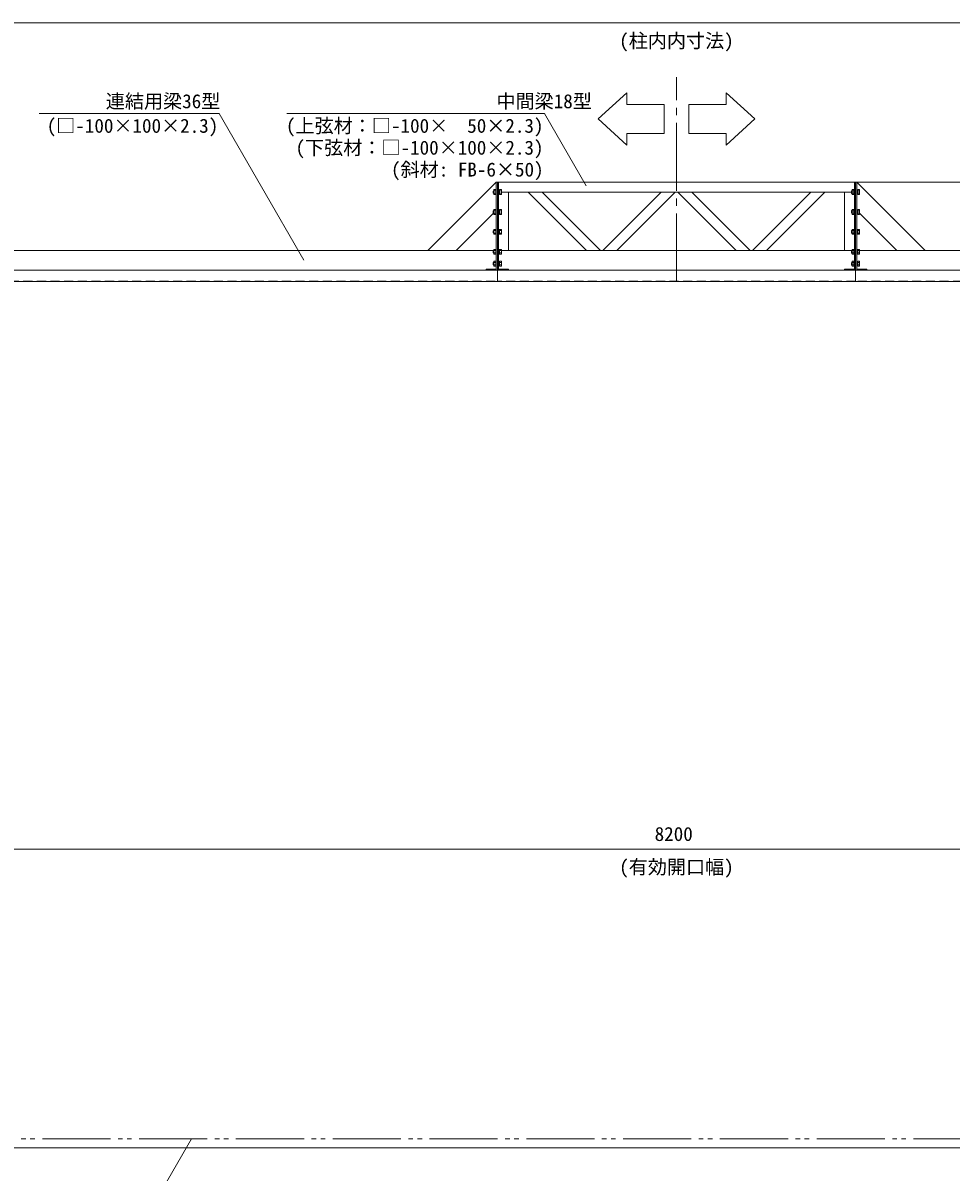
# Model space of a CAD drawing. Units: millimetres, scale not verified. Extents: x 35020 to 55145, y -14438 to 14438.
# Drawn here: x 38436 to 43099, y -11409 to -5632 of the extents above; entities that cross this region are included whole.
import ezdxf
from ezdxf.enums import TextEntityAlignment as Align

# ---------------------------------------------------------------- set-up
doc = ezdxf.new("R2010")
doc.units = ezdxf.units.MM
doc.header["$LTSCALE"] = 38
for name, pattern in [('CHAIN2', [12, 9, -1, 1, -1]), ('DASHED1', [1.8, 1.2, -0.6]), ('DOUBLE_CHAIN2', [12.8, 9, -1, 0.6, -0.6, 0.6, -1])]:
    doc.linetypes.add(name, pattern=pattern)
for name, color, linetype, lineweight in [('0-5_ﾍﾞｰｽﾗｲﾝ', 5, 'Continuous', 18), ('0-6_ﾎﾞﾙﾄ類', 2, 'Continuous', 18), ('0-8_ﾜｲﾔｰﾛｰﾌﾟ', 7, 'DOUBLE_CHAIN2', 18), ('0-B_寸法', 3, 'Continuous', 18), ('1-2_中間梁18', 7, 'Continuous', 18), ('1-3_通芯', 1, 'CHAIN2', 18), ('1-8_文字', 7, 'Continuous', 18), ('1-A_連結用梁36', 7, 'Continuous', 18)]:
    doc.layers.add(name, color=color, linetype=linetype, lineweight=lineweight)
doc.styles.add('ＭＳ ゴシック', font='')
doc.styles.get('ＭＳ ゴシック').set_extended_font_data('MS Gothic')

msp = doc.modelspace()

# ---------------------------------------------------------------- linework, layer by layer
at = {"layer": '0-5_ﾍﾞｰｽﾗｲﾝ'}
msp.add_line((35419.8, -11287.5), (46619.8, -11287.5), dxfattribs=at)
at = {"layer": '0-6_ﾎﾞﾙﾄ類'}
for p, q in [((40801.1, -6475.5), (40799.1, -6477.5)), ((40799.1, -6487.5), (40799.1, -6477.5)), ((40801.1, -6489.5), (40799.1, -6487.5)), ((40802.5, -6476.7), (40799.9, -6476.7)), ((40802.5, -6488.3), (40799.9, -6488.3)), ((40801.1, -6489.5), (40801.1, -6475.5)), ((40802.5, -6475.5), (40801.1, -6475.5)), ((40802.5, -6489.5), (40801.1, -6489.5)), ((40802.5, -6472), (40804.12, -6470.38)), ((40802.5, -6493), (40802.5, -6472)), ((40802.5, -6493), (40804.12, -6494.62)), ((40804.12, -6476.45), (40811.5, -6476.45)), ((40804.12, -6488.55), (40811.5, -6488.55)), ((40831.1, -6481.7), (40828.1, -6482.5)), ((40831.1, -6482.5), (40828.1, -6483.3)), ((40838.48, -6476.45), (40831.1, -6476.45)), ((40838.48, -6488.55), (40831.1, -6488.55)), ((40840.1, -6472), (40838.48, -6470.38)), ((40840.1, -6493), (40838.48, -6494.62)), ((40840.1, -6493), (40840.1, -6472)), ((42601.1, -6475.5), (42599.1, -6477.5)), ((42599.1, -6487.5), (42599.1, -6477.5)), ((42601.1, -6489.5), (42599.1, -6487.5)), ((42602.5, -6476.7), (42599.9, -6476.7)), ((42602.5, -6488.3), (42599.9, -6488.3)), ((42601.1, -6489.5), (42601.1, -6475.5)), ((42602.5, -6475.5), (42601.1, -6475.5)), ((42602.5, -6489.5), (42601.1, -6489.5)), ((42602.5, -6472), (42604.12, -6470.38)), ((42602.5, -6493), (42602.5, -6472)), ((42602.5, -6493), (42604.12, -6494.62)), ((42604.12, -6476.45), (42611.5, -6476.45)), ((42604.12, -6488.55), (42611.5, -6488.55)), ((42631.1, -6481.7), (42628.1, -6482.5)), ((42631.1, -6482.5), (42628.1, -6483.3)), ((42638.47, -6476.45), (42631.1, -6476.45)), ((42638.47, -6488.55), (42631.1, -6488.55)), ((42640.1, -6472), (42638.47, -6470.38)), ((42640.1, -6493), (42638.47, -6494.62)), ((42640.1, -6493), (42640.1, -6472)), ((40801.1, -6575.5), (40799.1, -6577.5)), ((40799.1, -6587.5), (40799.1, -6577.5)), ((40802.5, -6576.7), (40799.9, -6576.7)), ((40801.1, -6589.5), (40801.1, -6575.5)), ((40802.5, -6575.5), (40801.1, -6575.5)), ((40802.5, -6572), (40804.12, -6570.38)), ((40802.5, -6593), (40802.5, -6572)), ((40804.12, -6576.45), (40811.5, -6576.45)), ((40831.1, -6581.7), (40828.1, -6582.5)), ((40831.1, -6582.5), (40828.1, -6583.3)), ((40838.48, -6576.45), (40831.1, -6576.45)), ((40840.1, -6572), (40838.48, -6570.38)), ((40840.1, -6593), (40840.1, -6572)), ((42601.1, -6575.5), (42599.1, -6577.5)), ((42599.1, -6587.5), (42599.1, -6577.5)), ((42602.5, -6576.7), (42599.9, -6576.7)), ((42601.1, -6589.5), (42601.1, -6575.5)), ((42602.5, -6575.5), (42601.1, -6575.5)), ((42602.5, -6572), (42604.12, -6570.38)), ((42602.5, -6593), (42602.5, -6572)), ((42604.12, -6576.45), (42611.5, -6576.45)), ((42631.1, -6581.7), (42628.1, -6582.5)), ((42631.1, -6582.5), (42628.1, -6583.3)), ((42638.47, -6576.45), (42631.1, -6576.45)), ((42640.1, -6572), (42638.47, -6570.38)), ((42640.1, -6593), (42640.1, -6572)), ((40801.1, -6589.5), (40799.1, -6587.5)), ((40802.5, -6588.3), (40799.9, -6588.3)), ((40802.5, -6589.5), (40801.1, -6589.5)), ((40802.5, -6593), (40804.12, -6594.62)), ((40804.12, -6588.55), (40811.5, -6588.55)), ((40838.48, -6588.55), (40831.1, -6588.55)), ((40840.1, -6593), (40838.48, -6594.62)), ((42601.1, -6589.5), (42599.1, -6587.5)), ((42602.5, -6588.3), (42599.9, -6588.3)), ((42602.5, -6589.5), (42601.1, -6589.5)), ((42602.5, -6593), (42604.12, -6594.62)), ((42604.12, -6588.55), (42611.5, -6588.55)), ((42638.47, -6588.55), (42631.1, -6588.55)), ((42640.1, -6593), (42638.47, -6594.62)), ((40801.1, -6675.5), (40799.1, -6677.5)), ((40799.1, -6687.5), (40799.1, -6677.5)), ((40801.1, -6689.5), (40799.1, -6687.5)), ((40802.5, -6676.7), (40799.9, -6676.7)), ((40802.5, -6688.3), (40799.9, -6688.3)), ((40801.1, -6689.5), (40801.1, -6675.5)), ((40802.5, -6675.5), (40801.1, -6675.5)), ((40802.5, -6689.5), (40801.1, -6689.5)), ((40802.5, -6672), (40804.12, -6670.38)), ((40802.5, -6693), (40802.5, -6672)), ((40802.5, -6693), (40804.12, -6694.62)), ((40804.12, -6676.45), (40811.5, -6676.45)), ((40804.12, -6688.55), (40811.5, -6688.55)), ((40831.1, -6681.7), (40828.1, -6682.5)), ((40831.1, -6682.5), (40828.1, -6683.3)), ((40838.48, -6676.45), (40831.1, -6676.45)), ((40838.48, -6688.55), (40831.1, -6688.55)), ((40840.1, -6672), (40838.48, -6670.38)), ((40840.1, -6693), (40838.48, -6694.62)), ((40840.1, -6693), (40840.1, -6672)), ((42601.1, -6675.5), (42599.1, -6677.5)), ((42599.1, -6687.5), (42599.1, -6677.5)), ((42601.1, -6689.5), (42599.1, -6687.5)), ((42602.5, -6676.7), (42599.9, -6676.7)), ((42602.5, -6688.3), (42599.9, -6688.3)), ((42601.1, -6689.5), (42601.1, -6675.5)), ((42602.5, -6675.5), (42601.1, -6675.5)), ((42602.5, -6689.5), (42601.1, -6689.5)), ((42602.5, -6672), (42604.12, -6670.38)), ((42602.5, -6693), (42602.5, -6672)), ((42602.5, -6693), (42604.12, -6694.62)), ((42604.12, -6676.45), (42611.5, -6676.45)), ((42604.12, -6688.55), (42611.5, -6688.55)), ((42631.1, -6681.7), (42628.1, -6682.5)), ((42631.1, -6682.5), (42628.1, -6683.3)), ((42638.47, -6676.45), (42631.1, -6676.45)), ((42638.47, -6688.55), (42631.1, -6688.55)), ((42640.1, -6672), (42638.47, -6670.38)), ((42640.1, -6693), (42638.47, -6694.62)), ((42640.1, -6693), (42640.1, -6672)), ((40801.1, -6775.5), (40799.1, -6777.5)), ((40799.1, -6787.5), (40799.1, -6777.5)), ((40801.1, -6789.5), (40799.1, -6787.5)), ((40802.5, -6776.7), (40799.9, -6776.7)), ((40802.5, -6788.3), (40799.9, -6788.3)), ((40801.1, -6789.5), (40801.1, -6775.5)), ((40802.5, -6775.5), (40801.1, -6775.5)), ((40802.5, -6789.5), (40801.1, -6789.5)), ((40802.5, -6772), (40804.12, -6770.38)), ((40802.5, -6793), (40802.5, -6772)), ((40802.5, -6793), (40804.12, -6794.62)), ((40804.12, -6776.45), (40811.5, -6776.45)), ((40804.12, -6788.55), (40811.5, -6788.55)), ((40831.1, -6781.7), (40828.1, -6782.5)), ((40831.1, -6782.5), (40828.1, -6783.3)), ((40838.48, -6776.45), (40831.1, -6776.45)), ((40838.48, -6788.55), (40831.1, -6788.55)), ((40840.1, -6772), (40838.48, -6770.38)), ((40840.1, -6793), (40838.48, -6794.62)), ((40840.1, -6793), (40840.1, -6772)), ((42601.1, -6775.5), (42599.1, -6777.5)), ((42599.1, -6787.5), (42599.1, -6777.5)), ((42601.1, -6789.5), (42599.1, -6787.5)), ((42602.5, -6776.7), (42599.9, -6776.7)), ((42602.5, -6788.3), (42599.9, -6788.3)), ((42601.1, -6789.5), (42601.1, -6775.5)), ((42602.5, -6775.5), (42601.1, -6775.5)), ((42602.5, -6789.5), (42601.1, -6789.5)), ((42602.5, -6772), (42604.12, -6770.38)), ((42602.5, -6793), (42602.5, -6772)), ((42602.5, -6793), (42604.12, -6794.62)), ((42604.12, -6776.45), (42611.5, -6776.45)), ((42604.12, -6788.55), (42611.5, -6788.55)), ((42631.1, -6781.7), (42628.1, -6782.5)), ((42631.1, -6782.5), (42628.1, -6783.3)), ((42638.47, -6776.45), (42631.1, -6776.45)), ((42638.47, -6788.55), (42631.1, -6788.55)), ((42640.1, -6772), (42638.47, -6770.38)), ((42640.1, -6793), (42638.47, -6794.62)), ((42640.1, -6793), (42640.1, -6772)), ((40801.1, -6835.5), (40799.1, -6837.5)), ((40799.1, -6847.5), (40799.1, -6837.5)), ((40801.1, -6849.5), (40799.1, -6847.5)), ((40802.5, -6836.7), (40799.9, -6836.7)), ((40802.5, -6848.3), (40799.9, -6848.3)), ((40801.1, -6849.5), (40801.1, -6835.5)), ((40802.5, -6835.5), (40801.1, -6835.5)), ((40802.5, -6849.5), (40801.1, -6849.5)), ((40802.5, -6832), (40804.12, -6830.38)), ((40802.5, -6853), (40802.5, -6832)), ((40802.5, -6853), (40804.12, -6854.62)), ((40804.12, -6836.45), (40811.5, -6836.45)), ((40804.12, -6848.55), (40811.5, -6848.55)), ((40831.1, -6841.7), (40828.1, -6842.5)), ((40831.1, -6842.5), (40828.1, -6843.3)), ((40838.48, -6836.45), (40831.1, -6836.45)), ((40838.48, -6848.55), (40831.1, -6848.55)), ((40840.1, -6832), (40838.48, -6830.38)), ((40840.1, -6853), (40838.48, -6854.62)), ((40840.1, -6853), (40840.1, -6832)), ((42601.1, -6835.5), (42599.1, -6837.5)), ((42599.1, -6847.5), (42599.1, -6837.5)), ((42601.1, -6849.5), (42599.1, -6847.5)), ((42602.5, -6836.7), (42599.9, -6836.7)), ((42602.5, -6848.3), (42599.9, -6848.3)), ((42601.1, -6849.5), (42601.1, -6835.5)), ((42602.5, -6835.5), (42601.1, -6835.5)), ((42602.5, -6849.5), (42601.1, -6849.5)), ((42602.5, -6832), (42604.12, -6830.38)), ((42602.5, -6853), (42602.5, -6832)), ((42602.5, -6853), (42604.12, -6854.62)), ((42604.12, -6836.45), (42611.5, -6836.45)), ((42604.12, -6848.55), (42611.5, -6848.55)), ((42631.1, -6841.7), (42628.1, -6842.5)), ((42631.1, -6842.5), (42628.1, -6843.3)), ((42638.47, -6836.45), (42631.1, -6836.45)), ((42638.47, -6848.55), (42631.1, -6848.55)), ((42640.1, -6832), (42638.47, -6830.38)), ((42640.1, -6853), (42638.47, -6854.62)), ((42640.1, -6853), (42640.1, -6832))]:
    msp.add_line(p, q, dxfattribs=at)
for points in [[(40804.12, -6470.38), (40811.5, -6470.38), (40811.5, -6494.62), (40804.12, -6494.62)], [(40838.48, -6470.38), (40831.1, -6470.38), (40831.1, -6494.62), (40838.48, -6494.62)], [(42604.12, -6470.38), (42611.5, -6470.38), (42611.5, -6494.62), (42604.12, -6494.62)], [(42638.47, -6470.38), (42631.1, -6470.38), (42631.1, -6494.62), (42638.47, -6494.62)], [(40804.12, -6570.38), (40811.5, -6570.38), (40811.5, -6594.62), (40804.12, -6594.62)], [(40838.48, -6570.38), (40831.1, -6570.38), (40831.1, -6594.62), (40838.48, -6594.62)], [(42604.12, -6570.38), (42611.5, -6570.38), (42611.5, -6594.62), (42604.12, -6594.62)], [(42638.47, -6570.38), (42631.1, -6570.38), (42631.1, -6594.62), (42638.47, -6594.62)], [(40804.12, -6670.38), (40811.5, -6670.38), (40811.5, -6694.62), (40804.12, -6694.62)], [(40838.48, -6670.38), (40831.1, -6670.38), (40831.1, -6694.62), (40838.48, -6694.62)], [(42604.12, -6670.38), (42611.5, -6670.38), (42611.5, -6694.62), (42604.12, -6694.62)], [(42638.47, -6670.38), (42631.1, -6670.38), (42631.1, -6694.62), (42638.47, -6694.62)], [(40804.12, -6770.38), (40811.5, -6770.38), (40811.5, -6794.62), (40804.12, -6794.62)], [(40838.48, -6770.38), (40831.1, -6770.38), (40831.1, -6794.62), (40838.48, -6794.62)], [(42604.12, -6770.38), (42611.5, -6770.38), (42611.5, -6794.62), (42604.12, -6794.62)], [(42638.47, -6770.38), (42631.1, -6770.38), (42631.1, -6794.62), (42638.47, -6794.62)], [(40804.12, -6830.38), (40811.5, -6830.38), (40811.5, -6854.62), (40804.12, -6854.62)], [(40838.48, -6830.38), (40831.1, -6830.38), (40831.1, -6854.62), (40838.48, -6854.62)], [(42604.12, -6830.38), (42611.5, -6830.38), (42611.5, -6854.62), (42604.12, -6854.62)], [(42638.47, -6830.38), (42631.1, -6830.38), (42631.1, -6854.62), (42638.47, -6854.62)]]:
    msp.add_lwpolyline(points, dxfattribs=at)
for points in [[(40811.5, -6493.5), (40811.5, -6471.5), (40813.8, -6471.5), (40813.8, -6493.5)], [(40828.1, -6471.5), (40828.1, -6493.5), (40825.8, -6493.5), (40825.8, -6471.5)], [(40828.1, -6471.15), (40828.1, -6493.85), (40831.1, -6493.85), (40831.1, -6471.15)], [(42611.5, -6493.5), (42611.5, -6471.5), (42613.8, -6471.5), (42613.8, -6493.5)], [(42628.1, -6471.5), (42628.1, -6493.5), (42625.8, -6493.5), (42625.8, -6471.5)], [(42628.1, -6471.15), (42628.1, -6493.85), (42631.1, -6493.85), (42631.1, -6471.15)], [(40811.5, -6593.5), (40811.5, -6571.5), (40813.8, -6571.5), (40813.8, -6593.5)], [(40828.1, -6571.5), (40828.1, -6593.5), (40825.8, -6593.5), (40825.8, -6571.5)], [(40828.1, -6571.15), (40828.1, -6593.85), (40831.1, -6593.85), (40831.1, -6571.15)], [(42611.5, -6593.5), (42611.5, -6571.5), (42613.8, -6571.5), (42613.8, -6593.5)], [(42628.1, -6571.5), (42628.1, -6593.5), (42625.8, -6593.5), (42625.8, -6571.5)], [(42628.1, -6571.15), (42628.1, -6593.85), (42631.1, -6593.85), (42631.1, -6571.15)], [(40811.5, -6693.5), (40811.5, -6671.5), (40813.8, -6671.5), (40813.8, -6693.5)], [(40828.1, -6671.5), (40828.1, -6693.5), (40825.8, -6693.5), (40825.8, -6671.5)], [(40828.1, -6671.15), (40828.1, -6693.85), (40831.1, -6693.85), (40831.1, -6671.15)], [(42611.5, -6693.5), (42611.5, -6671.5), (42613.8, -6671.5), (42613.8, -6693.5)], [(42628.1, -6671.5), (42628.1, -6693.5), (42625.8, -6693.5), (42625.8, -6671.5)], [(42628.1, -6671.15), (42628.1, -6693.85), (42631.1, -6693.85), (42631.1, -6671.15)], [(40811.5, -6793.5), (40811.5, -6771.5), (40813.8, -6771.5), (40813.8, -6793.5)], [(40828.1, -6771.5), (40828.1, -6793.5), (40825.8, -6793.5), (40825.8, -6771.5)], [(40828.1, -6771.15), (40828.1, -6793.85), (40831.1, -6793.85), (40831.1, -6771.15)], [(42611.5, -6793.5), (42611.5, -6771.5), (42613.8, -6771.5), (42613.8, -6793.5)], [(42628.1, -6771.5), (42628.1, -6793.5), (42625.8, -6793.5), (42625.8, -6771.5)], [(42628.1, -6771.15), (42628.1, -6793.85), (42631.1, -6793.85), (42631.1, -6771.15)], [(40811.5, -6853.5), (40811.5, -6831.5), (40813.8, -6831.5), (40813.8, -6853.5)], [(40828.1, -6831.5), (40828.1, -6853.5), (40825.8, -6853.5), (40825.8, -6831.5)], [(40828.1, -6831.15), (40828.1, -6853.85), (40831.1, -6853.85), (40831.1, -6831.15)], [(42611.5, -6853.5), (42611.5, -6831.5), (42613.8, -6831.5), (42613.8, -6853.5)], [(42628.1, -6831.5), (42628.1, -6853.5), (42625.8, -6853.5), (42625.8, -6831.5)], [(42628.1, -6831.15), (42628.1, -6853.85), (42631.1, -6853.85), (42631.1, -6831.15)]]:
    msp.add_lwpolyline(points, close=True, dxfattribs=at)
for centre, radius, start, end in [((40814.62, -6482.5), 12.12, 150, 210), ((40807.15, -6473.4), 4.28, 135, 225), ((40807.15, -6491.6), 4.28, 135, 225), ((40835.45, -6473.4), 4.28, 315, 45), ((40827.97, -6482.5), 12.12, 330, 30), ((40835.45, -6491.6), 4.28, 315, 45), ((42614.62, -6482.5), 12.12, 150, 210), ((42607.15, -6473.4), 4.28, 135, 225), ((42607.15, -6491.6), 4.28, 135, 225), ((42635.45, -6473.4), 4.28, 315, 45), ((42627.97, -6482.5), 12.12, 330, 30), ((42635.45, -6491.6), 4.28, 315, 45), ((40814.62, -6582.5), 12.12, 150, 210), ((40807.15, -6573.4), 4.28, 135, 225), ((40835.45, -6573.4), 4.28, 315, 45), ((40827.97, -6582.5), 12.12, 330, 30), ((42614.62, -6582.5), 12.12, 150, 210), ((42607.15, -6573.4), 4.28, 135, 225), ((42635.45, -6573.4), 4.28, 315, 45), ((42627.97, -6582.5), 12.12, 330, 30), ((40807.15, -6591.6), 4.28, 135, 225), ((40835.45, -6591.6), 4.28, 315, 45), ((42607.15, -6591.6), 4.28, 135, 225), ((42635.45, -6591.6), 4.28, 315, 45), ((40814.62, -6682.5), 12.12, 150, 210), ((40807.15, -6673.4), 4.28, 135, 225), ((40807.15, -6691.6), 4.28, 135, 225), ((40835.45, -6673.4), 4.28, 315, 45), ((40827.97, -6682.5), 12.12, 330, 30), ((40835.45, -6691.6), 4.28, 315, 45), ((42614.62, -6682.5), 12.12, 150, 210), ((42607.15, -6673.4), 4.28, 135, 225), ((42607.15, -6691.6), 4.28, 135, 225), ((42635.45, -6673.4), 4.28, 315, 45), ((42627.97, -6682.5), 12.12, 330, 30), ((42635.45, -6691.6), 4.28, 315, 45), ((40814.62, -6782.5), 12.12, 150, 210), ((40807.15, -6773.4), 4.28, 135, 225), ((40807.15, -6791.6), 4.28, 135, 225), ((40835.45, -6773.4), 4.28, 315, 45), ((40827.97, -6782.5), 12.12, 330, 30), ((40835.45, -6791.6), 4.28, 315, 45), ((42614.62, -6782.5), 12.12, 150, 210), ((42607.15, -6773.4), 4.28, 135, 225), ((42607.15, -6791.6), 4.28, 135, 225), ((42635.45, -6773.4), 4.28, 315, 45), ((42627.97, -6782.5), 12.12, 330, 30), ((42635.45, -6791.6), 4.28, 315, 45), ((40814.62, -6842.5), 12.12, 150, 210), ((40807.15, -6833.4), 4.28, 135, 225), ((40807.15, -6851.6), 4.28, 135, 225), ((40835.45, -6833.4), 4.28, 315, 45), ((40827.97, -6842.5), 12.12, 330, 30), ((40835.45, -6851.6), 4.28, 315, 45), ((42614.62, -6842.5), 12.12, 150, 210), ((42607.15, -6833.4), 4.28, 135, 225), ((42607.15, -6851.6), 4.28, 135, 225), ((42635.45, -6833.4), 4.28, 315, 45), ((42627.97, -6842.5), 12.12, 330, 30), ((42635.45, -6851.6), 4.28, 315, 45)]:
    msp.add_arc(centre, radius, start, end, dxfattribs=at)
at = {"layer": '0-8_ﾜｲﾔｰﾛｰﾌﾟ'}
msp.add_line((46171.4, -11242.5), (37268.2, -11242.5), dxfattribs=at)
at = {"layer": '0-B_寸法'}
for p, q in [((37274.8, -5632.5), (46164.8, -5632.5)), ((42626.8, -6432.5), (47120.8, -6432.5)), ((37674.8, -9785.9), (45764.8, -9785.9))]:
    msp.add_line(p, q, dxfattribs=at)
at = {"layer": '1-2_中間梁18'}
for p, q in [((40825.8, -6482.5), (40825.8, -6775.5)), ((40840.1, -6482.5), (42599.1, -6482.5)), ((42613.8, -6775.5), (42613.8, -6482.5)), ((42602.5, -6775.5), (40840.1, -6775.5))]:
    msp.add_line(p, q, dxfattribs=at)
at = {"layer": '1-2_中間梁18', "color": 4, "linetype": 'DASHED1', "lineweight": 9}
msp.add_line((42619.8, -6930.9), (40819.8, -6930.9), dxfattribs=at)
at = {"layer": '1-2_中間梁18'}
for points in [[(40819.8, -6875.5), (40825.8, -6875.5), (40825.8, -6432.5), (40819.8, -6432.5)], [(42613.8, -6875.5), (42619.8, -6875.5), (42619.8, -6432.5), (42613.8, -6432.5)], [(41045.1, -6482.5), (40974.38, -6482.5), (41267.38, -6775.5), (41338.1, -6775.5)], [(41643.1, -6482.5), (41713.8, -6482.5), (41420.8, -6775.5), (41350.1, -6775.5)], [(41796.5, -6482.5), (41725.8, -6482.5), (42018.8, -6775.5), (42089.5, -6775.5)], [(42394.5, -6482.5), (42465.22, -6482.5), (42172.22, -6775.5), (42101.5, -6775.5)], [(40875.8, -6875.5), (40875.8, -6869.5), (40825.8, -6869.5), (40825.8, -6875.5)], [(42563.8, -6875.5), (42563.8, -6869.5), (42613.8, -6869.5), (42613.8, -6875.5)], [(40819.8, -6932.5), (42619.8, -6932.5), (42619.8, -6875.5), (40819.8, -6875.5)]]:
    msp.add_lwpolyline(points, close=True, dxfattribs=at)
for points in [[(42613.8, -6482.5), (42613.8, -6432.5), (40825.8, -6432.5), (40825.8, -6482.5)], [(40840.1, -6775.5), (40875.8, -6775.5), (40875.8, -6482.5), (40840.1, -6482.5)], [(42599.1, -6482.5), (42563.8, -6482.5), (42563.8, -6775.5), (42602.5, -6775.5)], [(40825.8, -6775.5), (40825.8, -6875.5), (42613.8, -6875.5), (42613.8, -6775.5)]]:
    msp.add_lwpolyline(points, dxfattribs=at)
at = {"layer": '1-3_通芯'}
msp.add_line((41719.8, -6932.5), (41719.8, -5904.93), dxfattribs=at)
at = {"layer": '1-8_文字'}
for p, q in [((38516.75, -6087.5), (39396.88, -6087.5)), ((39421.8, -6087.5), (39396.88, -6087.5)), ((39847.88, -6825.5), (39421.8, -6087.5)), ((39761.55, -6087.5), (41031.15, -6087.5)), ((41056.07, -6087.5), (41031.15, -6087.5)), ((41266.33, -6451.65), (41056.07, -6087.5)), ((39282.72, -11242.5), (39025.8, -11687.5))]:
    msp.add_line(p, q, dxfattribs=at)
for points in [[(41326.62, -6115.05), (41471.05, -5984.28), (41471.05, -6042.18), (41657.7, -6042.18), (41657.7, -6188.18), (41471.05, -6188.18), (41471.05, -6246.07)], [(42112.97, -6115.05), (41968.55, -5984.28), (41968.55, -6042.18), (41781.9, -6042.18), (41781.9, -6188.18), (41968.55, -6188.18), (41968.55, -6246.07)]]:
    msp.add_lwpolyline(points, close=True, dxfattribs=at)
at = {"layer": '1-A_連結用梁36', "color": 4, "linetype": 'DASHED1', "lineweight": 9}
for p, q in [((37274.8, -6930.9), (40819.8, -6930.9)), ((46164.8, -6930.9), (42619.8, -6930.9))]:
    msp.add_line(p, q, dxfattribs=at)
at = {"layer": '1-A_連結用梁36'}
for points in [[(40813.8, -6573.93), (40813.8, -6432.5), (40470.85, -6775.45), (40612.27, -6775.45), (40799.65, -6588.05)], [(42625.8, -6573.93), (42625.8, -6432.5), (42968.75, -6775.45), (42827.33, -6775.45), (42639.95, -6588.05)], [(37119.8, -6875.5), (37119.8, -6775.5), (40801.1, -6775.5)], [(40813.8, -6775.5), (40813.8, -6875.5), (37519.8, -6875.5)], [(42625.8, -6775.5), (42625.8, -6875.5), (45919.8, -6875.5)], [(46319.8, -6875.5), (46319.8, -6775.5), (42638.5, -6775.5)], [(37519.8, -6875.5), (40819.8, -6875.5), (40819.8, -6932.5), (37462.8, -6932.5)], [(45919.8, -6875.5), (42619.8, -6875.5), (42619.8, -6932.5), (45976.8, -6932.5)]]:
    msp.add_lwpolyline(points, dxfattribs=at)
for points in [[(40819.8, -6875.5), (40813.8, -6875.5), (40813.8, -6432.5), (40819.8, -6432.5)], [(42619.8, -6875.5), (42625.8, -6875.5), (42625.8, -6432.5), (42619.8, -6432.5)], [(40763.8, -6875.5), (40763.8, -6869.5), (40813.8, -6869.5), (40813.8, -6875.5)], [(42675.8, -6875.5), (42675.8, -6869.5), (42625.8, -6869.5), (42625.8, -6875.5)]]:
    msp.add_lwpolyline(points, close=True, dxfattribs=at)

# ---------------------------------------------------------------- texts
at = {"layer": '0-B_寸法', "style": 'ＭＳ ゴシック'}
for s, p in [('(柱内内寸法)', (41431.8, -5778.1)), ('8200', (41610.08, -9765.5)), ('(有効開口幅)', (41431.8, -9931.5))]:
    msp.add_text(s, height=70.38, dxfattribs=at).set_placement(p, align=Align.BOTTOM_LEFT)
at = {"layer": '1-8_文字', "style": 'ＭＳ ゴシック'}
for s, p in [('       連結用梁36型', (38516.75, -6082.1)), ('                      中間梁18型', (39761.55, -6082.1)), ('(□-100×100×2.3)', (38555.1, -6205.57)), ('(上弦材：□-100×  50×2.3)', (39757.38, -6205.57)), ('(下弦材：□-100×100×2.3)', (39805.38, -6315.57)), ('(斜材: FB-6×50)', (40285.38, -6425.57))]:
    msp.add_text(s, height=70.38, dxfattribs=at).set_placement(p, align=Align.BOTTOM_LEFT)

doc.saveas('drawing.dxf')
